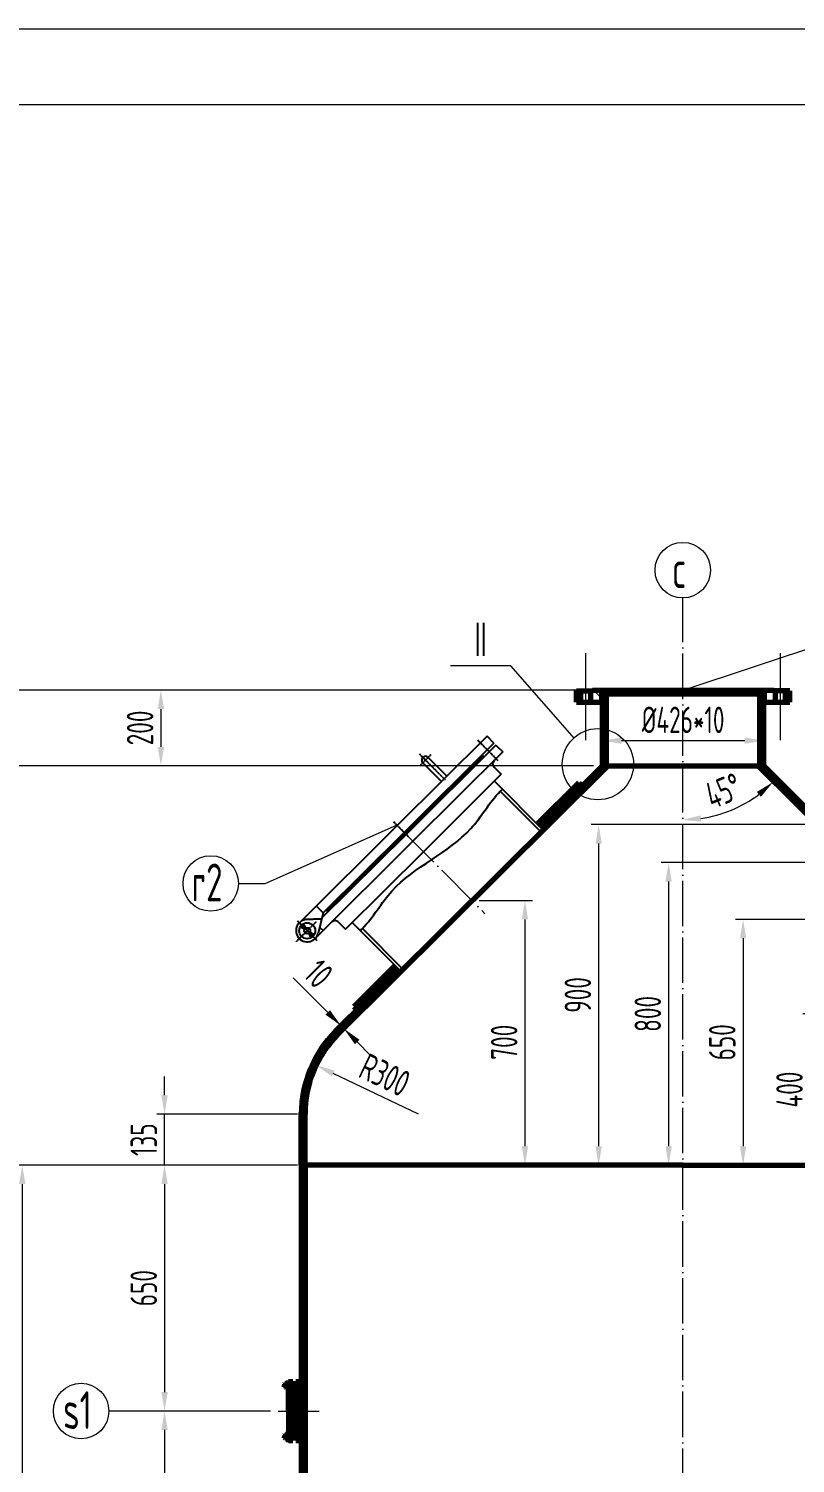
# Model space of a CAD drawing. Header units: millimetres. Extents: x -81840 to -69960, y -57447 to -40627.
# Drawn here: x -79568 to -77540, y -44420 to -40627 of the extents above; entities that cross this region are included whole.
import ezdxf
from ezdxf.enums import TextEntityAlignment as Align

# ---------------------------------------------------------------- set-up
doc = ezdxf.new("R2010")
doc.units = ezdxf.units.MM
for name, pattern in [('ACAD_ISO02W100', [11, 8, -3]), ('ACAD_ISO04W100', [30, 24, -3, 0, -3]), ('ACAD_ISO05W100', [33, 24, -3, 0, -3, 0, -3]), ('ACAD_ISO10W100', [18.7, 12, -3, 0.7, -3]), ('CENTER', [2, 1.25, -0.25, 0.25, -0.25]), ('HIDDEN', [0.375, 0.25, -0.125])]:
    doc.linetypes.add(name, pattern=pattern)
for name, color, linetype in [('1', 4, 'Continuous'), ('2', 3, 'Continuous'), ('3', 2, 'HIDDEN'), ('4', 1, 'CENTER')]:
    doc.layers.add(name, color=color, linetype=linetype)
for name, color, linetype, lineweight in [('中心线', 1, 'ACAD_ISO04W100', 18), ('双点划线', 5, 'ACAD_ISO05W100', 18), ('标注', 7, 'Continuous', 18), ('粗实线', 4, 'Continuous', 70), ('细实线', 7, 'Continuous', 18), ('虚线', 2, 'ACAD_ISO02W100', 18)]:
    doc.layers.add(name, color=color, linetype=linetype, lineweight=lineweight)
doc.styles.add('GB', font='gbeitc.shx', dxfattribs={"bigfont": 'gbcbig.shx'})
doc.styles.add('HGCAD', font='gbenor.shx', dxfattribs={"width": 0.75, "bigfont": 'gbcbig.shx'})
doc.dimstyles.new('GB$0', dxfattribs={"dimscale": 20, "dimtxt": 3.5, "dimasz": 2.5, "dimexe": 2.25, "dimexo": 2, "dimtad": 1, "dimdec": 0, "dimtxsty": 'GB', "dimcen": 2.5, "dimadec": 0, "dimazin": 0, "dimtfac": 1, "dimtdec": 0, "dimtmove": 0, "dimatfit": 3, "dimfxl": 1.25, "dimarcsym": 0})
doc.dimstyles.new('GB$2', dxfattribs={"dimscale": 20, "dimtxt": 3.5, "dimasz": 2.5, "dimexe": 2.25, "dimexo": 2, "dimtad": 1, "dimdec": 0, "dimtxsty": 'GB', "dimcen": 2.5, "dimadec": 0, "dimazin": 0, "dimtfac": 1, "dimtdec": 0, "dimtmove": 0, "dimatfit": 3, "dimfxl": 1.25, "dimarcsym": 0})
doc.dimstyles.new('GB$4', dxfattribs={"dimscale": 20, "dimtxt": 3.5, "dimasz": 2.5, "dimexe": 2.25, "dimexo": 2, "dimtad": 1, "dimtoh": 1, "dimdec": 0, "dimtxsty": 'GB', "dimcen": 2.5, "dimadec": 0, "dimazin": 0, "dimtfac": 1, "dimtdec": 0, "dimtmove": 0, "dimatfit": 3, "dimfxl": 1.25, "dimarcsym": 0})

# ---------------------------------------------------------------- blocks, each defined once
blk = doc.blocks.new('HGCAD#HGTFTK~A1Z~HGCAD图框')
at = {"layer": '细实线', "color": 7}
blk.add_lwpolyline([(10, -10), (-584, -10), (-584, 831), (10, 831)], close=True, dxfattribs=at)
at = {"layer": '细实线', "color": 2}
blk.add_lwpolyline([(0, 0), (-559, 0), (-559, 821), (0, 821)], close=True, dxfattribs=at)
blk = doc.blocks.new('*D10')
at = {"layer": 'Defpoints', "color": 0, "ltscale": 20}
for p in [(-78870.2, -43631.4), (-79851.3, -45931.3), (-78091.3, -45931.3)]:
    blk.add_point(p, dxfattribs=at)
at = {"layer": '标注', "color": 0, "ltscale": 20}
for p, q in [((-78890.2, -43631.4), (-79871.3, -43631.4)), ((-79851.3, -43681.4), (-79851.3, -45881.3)), ((-78111.3, -45931.3), (-79871.3, -45931.3))]:
    blk.add_line(p, q, dxfattribs=at)
for points in [[(-79859.6, -43681.4), (-79843, -43681.4), (-79851.3, -43631.4)], [(-79859.6, -45881.3), (-79843, -45881.3), (-79851.3, -45931.3)]]:
    blk.add_solid(points, dxfattribs=at)
at = {"layer": '标注', "color": 0, "ltscale": 20, "insert": (-79906.3, -44822.8), "char_height": 70, "attachment_point": 5, "rotation": 90, "style": 'HGCAD'}
blk.add_mtext('2300', dxfattribs=at)
blk = doc.blocks.new('*D12')
at = {"layer": 'Defpoints', "color": 0, "ltscale": 20}
for p in [(-78396.2, -42931.4), (-78343.3, -43631.4), (-78255.5, -43631.4)]:
    blk.add_point(p, dxfattribs=at)
at = {"layer": '标注', "color": 0, "ltscale": 20}
for p, q in [((-78376.2, -42931.4), (-78235.5, -42931.4)), ((-78255.5, -42981.4), (-78255.5, -43581.4)), ((-78323.3, -43631.4), (-78235.5, -43631.4))]:
    blk.add_line(p, q, dxfattribs=at)
for points in [[(-78263.9, -42981.4), (-78247.2, -42981.4), (-78255.5, -42931.4)], [(-78263.9, -43581.4), (-78247.2, -43581.4), (-78255.5, -43631.4)]]:
    blk.add_solid(points, dxfattribs=at)
at = {"layer": '标注', "color": 0, "ltscale": 20, "insert": (-78310.5, -43306.3), "char_height": 70, "attachment_point": 5, "rotation": 90, "style": 'HGCAD'}
blk.add_mtext('700', dxfattribs=at)
blk = doc.blocks.new('*D15')
at = {"layer": 'Defpoints', "color": 0, "ltscale": 20}
for p in [(-77031, -43231.4), (-77500.9, -43631.4), (-77397.3, -43631.4)]:
    blk.add_point(p, dxfattribs=at)
at = {"layer": '标注', "color": 0, "ltscale": 20}
for p, q in [((-77051, -43231.4), (-77520.9, -43231.4)), ((-77500.9, -43281.4), (-77500.9, -43581.4)), ((-77417.3, -43631.4), (-77520.9, -43631.4))]:
    blk.add_line(p, q, dxfattribs=at)
for points in [[(-77509.2, -43281.4), (-77492.6, -43281.4), (-77500.9, -43231.4)], [(-77509.2, -43581.4), (-77492.6, -43581.4), (-77500.9, -43631.4)]]:
    blk.add_solid(points, dxfattribs=at)
at = {"layer": '标注', "color": 0, "ltscale": 20, "insert": (-77555.9, -43431.4), "char_height": 70, "attachment_point": 5, "rotation": 90, "style": 'HGCAD'}
blk.add_mtext('400', dxfattribs=at)
blk = doc.blocks.new('*D16')
at = {"layer": 'Defpoints', "color": 0, "ltscale": 20}
for p in [(-77229.6, -42981.4), (-77678.6, -43631.4), (-77631.1, -43631.4)]:
    blk.add_point(p, dxfattribs=at)
at = {"layer": '标注', "color": 0, "ltscale": 20}
for p, q in [((-77249.6, -42981.4), (-77698.6, -42981.4)), ((-77678.6, -43031.4), (-77678.6, -43581.4)), ((-77651.1, -43631.4), (-77698.6, -43631.4))]:
    blk.add_line(p, q, dxfattribs=at)
for points in [[(-77686.9, -43031.4), (-77670.2, -43031.4), (-77678.6, -42981.4)], [(-77686.9, -43581.4), (-77670.2, -43581.4), (-77678.6, -43631.4)]]:
    blk.add_solid(points, dxfattribs=at)
at = {"layer": '标注', "color": 0, "ltscale": 20, "insert": (-77733.6, -43306.4), "char_height": 70, "attachment_point": 5, "rotation": 90, "style": 'HGCAD'}
blk.add_mtext('650', dxfattribs=at)
blk = doc.blocks.new('*D17')
at = {"layer": 'Defpoints', "color": 0, "ltscale": 20}
for p in [(-77440.8, -42831.4), (-77875.6, -43631.4), (-77749.2, -43631.4)]:
    blk.add_point(p, dxfattribs=at)
at = {"layer": '标注', "color": 0, "ltscale": 20}
for p, q in [((-77460.8, -42831.4), (-77895.6, -42831.4)), ((-77875.6, -42881.4), (-77875.6, -43581.4)), ((-77769.2, -43631.4), (-77895.6, -43631.4))]:
    blk.add_line(p, q, dxfattribs=at)
for points in [[(-77883.9, -42881.4), (-77867.2, -42881.4), (-77875.6, -42831.4)], [(-77883.9, -43581.4), (-77867.2, -43581.4), (-77875.6, -43631.4)]]:
    blk.add_solid(points, dxfattribs=at)
at = {"layer": '标注', "color": 0, "ltscale": 20, "insert": (-77930.6, -43231.4), "char_height": 70, "attachment_point": 5, "rotation": 90, "style": 'HGCAD'}
blk.add_mtext('800', dxfattribs=at)
blk = doc.blocks.new('*D18')
at = {"layer": 'Defpoints', "color": 0, "ltscale": 20}
for p in [(-78065.1, -42375.3), (-80676.9, -50977.7), (-78246.1, -50977.7)]:
    blk.add_point(p, dxfattribs=at)
at = {"layer": '标注', "color": 0, "ltscale": 20}
for p, q in [((-78085.1, -42375.3), (-80696.9, -42375.3)), ((-80676.9, -42425.3), (-80676.9, -50927.7)), ((-78266.1, -50977.7), (-80696.9, -50977.7))]:
    blk.add_line(p, q, dxfattribs=at)
for points in [[(-80685.2, -42425.3), (-80668.5, -42425.3), (-80676.9, -42375.3)], [(-80685.2, -50927.7), (-80668.5, -50927.7), (-80676.9, -50977.7)]]:
    blk.add_solid(points, dxfattribs=at)
at = {"layer": '标注', "color": 0, "ltscale": 20, "insert": (-80731.9, -46689), "char_height": 70, "attachment_point": 5, "rotation": 90, "style": 'HGCAD'}
blk.add_mtext('8602', dxfattribs=at)
blk = doc.blocks.new('*D19')
at = {"layer": 'Defpoints', "color": 0, "ltscale": 20}
for p in [(-78077.1, -42375.3), (-79218.5, -42575.3), (-78054.2, -42575.3)]:
    blk.add_point(p, dxfattribs=at)
at = {"layer": '标注', "color": 0, "ltscale": 20}
for p, q in [((-78097.1, -42375.3), (-79238.5, -42375.3)), ((-79218.5, -42425.3), (-79218.5, -42525.3)), ((-78074.2, -42575.3), (-79238.5, -42575.3))]:
    blk.add_line(p, q, dxfattribs=at)
for points in [[(-79226.8, -42425.3), (-79210.1, -42425.3), (-79218.5, -42375.3)], [(-79226.8, -42525.3), (-79210.1, -42525.3), (-79218.5, -42575.3)]]:
    blk.add_solid(points, dxfattribs=at)
at = {"layer": '标注', "color": 0, "ltscale": 20, "insert": (-79273.5, -42475.3), "char_height": 70, "attachment_point": 5, "rotation": 90, "style": 'HGCAD'}
blk.add_mtext('200', dxfattribs=at)
blk = doc.blocks.new('*D20')
at = {"layer": 'Defpoints', "color": 0, "ltscale": 20}
for p in [(-78870.2, -42575.3), (-79851.3, -43631.4), (-78870.2, -43631.4)]:
    blk.add_point(p, dxfattribs=at)
at = {"layer": '标注', "color": 0, "ltscale": 20}
for p, q in [((-78890.2, -42575.3), (-79871.3, -42575.3)), ((-79851.3, -42625.3), (-79851.3, -43581.4)), ((-78890.2, -43631.4), (-79871.3, -43631.4))]:
    blk.add_line(p, q, dxfattribs=at)
for points in [[(-79859.6, -42625.3), (-79843, -42625.3), (-79851.3, -42575.3)], [(-79859.6, -43581.4), (-79843, -43581.4), (-79851.3, -43631.4)]]:
    blk.add_solid(points, dxfattribs=at)
at = {"layer": '标注', "color": 0, "ltscale": 20, "insert": (-79906.3, -43103.4), "char_height": 70, "attachment_point": 5, "rotation": 90, "style": 'HGCAD'}
blk.add_mtext('1056', dxfattribs=at)
blk = doc.blocks.new('*D29')
at = {"layer": 'Defpoints', "color": 0, "ltscale": 20}
for p in [(-77478.4, -42731), (-78169.9, -43631.4), (-78060.6, -43631.4)]:
    blk.add_point(p, dxfattribs=at)
at = {"layer": '标注', "color": 0, "ltscale": 20}
for p, q in [((-77498.4, -42731), (-78080.6, -42731)), ((-78060.6, -42781), (-78060.6, -43581.4)), ((-78149.9, -43631.4), (-78040.6, -43631.4))]:
    blk.add_line(p, q, dxfattribs=at)
for points in [[(-78068.9, -42781), (-78052.2, -42781), (-78060.6, -42731)], [(-78068.9, -43581.4), (-78052.2, -43581.4), (-78060.6, -43631.4)]]:
    blk.add_solid(points, dxfattribs=at)
at = {"layer": '标注', "color": 0, "ltscale": 20, "insert": (-78115.6, -43181.2), "char_height": 70, "attachment_point": 5, "rotation": 90, "style": 'HGCAD'}
blk.add_mtext('900', dxfattribs=at)
blk = doc.blocks.new('*D30')
at = {"layer": 'Defpoints', "color": 0, "ltscale": 20}
for p in [(-78870.2, -43631.4), (-79208.8, -44281.4), (-78908.3, -44281.4)]:
    blk.add_point(p, dxfattribs=at)
at = {"layer": '标注', "color": 0, "ltscale": 20}
for p, q in [((-78890.2, -43631.4), (-79228.8, -43631.4)), ((-79208.8, -43681.4), (-79208.8, -44231.4)), ((-78928.3, -44281.4), (-79228.8, -44281.4))]:
    blk.add_line(p, q, dxfattribs=at)
for points in [[(-79217.1, -43681.4), (-79200.4, -43681.4), (-79208.8, -43631.4)], [(-79217.1, -44231.4), (-79200.4, -44231.4), (-79208.8, -44281.4)]]:
    blk.add_solid(points, dxfattribs=at)
at = {"layer": '标注', "color": 0, "ltscale": 20, "insert": (-79263.8, -43956.4), "char_height": 70, "attachment_point": 5, "rotation": 90, "style": 'HGCAD'}
blk.add_mtext('650', dxfattribs=at)
blk = doc.blocks.new('*D31')
at = {"layer": 'Defpoints', "color": 0, "ltscale": 20}
for p in [(-79208.8, -44281.4), (-79208.8, -44881.4), (-78908.3, -44881.4)]:
    blk.add_point(p, dxfattribs=at)
at = {"layer": '标注', "color": 0, "ltscale": 20}
for p, q in [((-79208.8, -44331.4), (-79208.8, -44831.4)), ((-78928.3, -44881.4), (-79228.8, -44881.4))]:
    blk.add_line(p, q, dxfattribs=at)
for points in [[(-79217.1, -44331.4), (-79200.4, -44331.4), (-79208.8, -44281.4)], [(-79217.1, -44831.4), (-79200.4, -44831.4), (-79208.8, -44881.4)]]:
    blk.add_solid(points, dxfattribs=at)
at = {"layer": '标注', "color": 0, "ltscale": 20, "insert": (-79263.8, -44581.4), "char_height": 70, "attachment_point": 5, "rotation": 90, "style": 'HGCAD'}
blk.add_mtext('600', dxfattribs=at)
blk = doc.blocks.new('*D33')
at = {"layer": 'Defpoints', "color": 0, "ltscale": 20}
for p in [(-78050.1, -42480.3), (-77624.1, -42480.3), (-77624.1, -42508.9)]:
    blk.add_point(p, dxfattribs=at)
at = {"layer": '标注', "color": 0, "ltscale": 20}
for p, q in [((-78050.1, -42500.3), (-78050.1, -42528.9)), ((-78000.1, -42508.9), (-77674.1, -42508.9)), ((-77624.1, -42500.3), (-77624.1, -42528.9))]:
    blk.add_line(p, q, dxfattribs=at)
for points in [[(-78000.1, -42500.6), (-78000.1, -42517.2), (-78050.1, -42508.9)], [(-77674.1, -42500.6), (-77674.1, -42517.2), (-77624.1, -42508.9)]]:
    blk.add_solid(points, dxfattribs=at)
at = {"layer": '标注', "color": 0, "ltscale": 20, "insert": (-77837.1, -42453.9), "char_height": 70, "attachment_point": 5, "style": 'HGCAD'}
blk.add_mtext('%%C426*10', dxfattribs=at)
blk = doc.blocks.new('*D62')
at = {"layer": 'Defpoints', "color": 0, "ltscale": 20}
for p in [(-78807.8, -43367.1), (-78537.1, -43496.6)]:
    blk.add_point(p, dxfattribs=at)
at = {"layer": '标注', "color": 0, "ltscale": 20}
blk.add_line((-78537.1, -43496.6), (-78762.6, -43388.7), dxfattribs=at)
blk.add_solid([(-78759.1, -43381.2), (-78766.2, -43396.2), (-78807.8, -43367.1)], dxfattribs=at)
at = {"layer": '标注', "color": 0, "ltscale": 20, "insert": (-78626.2, -43393), "char_height": 70, "attachment_point": 5, "rotation": 334.4455, "style": 'HGCAD'}
blk.add_mtext('R300', dxfattribs=at)
blk = doc.blocks.new('*D63')
at = {"layer": 'Defpoints', "color": 0, "ltscale": 20}
for p in [(-79208.8, -43496.6), (-78837.1, -43496.6), (-78837.1, -43631.4)]:
    blk.add_point(p, dxfattribs=at)
at = {"layer": '标注', "color": 0, "ltscale": 20}
for p, q in [((-79208.8, -43446.6), (-79208.8, -43396.6)), ((-78857.1, -43496.6), (-79228.8, -43496.6)), ((-79208.8, -43631.4), (-79208.8, -43496.6)), ((-78857.1, -43631.4), (-79228.8, -43631.4)), ((-79208.8, -43681.4), (-79208.8, -43731.4))]:
    blk.add_line(p, q, dxfattribs=at)
for points in [[(-79217.1, -43446.6), (-79200.4, -43446.6), (-79208.8, -43496.6)], [(-79217.1, -43681.4), (-79200.4, -43681.4), (-79208.8, -43631.4)]]:
    blk.add_solid(points, dxfattribs=at)
at = {"layer": '标注', "color": 0, "ltscale": 20, "insert": (-79263.8, -43564), "char_height": 70, "attachment_point": 5, "rotation": 90, "style": 'HGCAD'}
blk.add_mtext('135', dxfattribs=at)
blk = doc.blocks.new('*D67')
at = {"layer": 'Defpoints', "color": 0, "ltscale": 20}
for p in [(-77838, -42131.5), (-78865.2, -45764.1), (-78627.8, -46155.2), (-79276.8, -46477), (-77837.1, -50954.5)]:
    blk.add_point(p, dxfattribs=at)
at = {"layer": '标注', "color": 0, "ltscale": 20}
blk.add_arc((-77837.9, -43984.7), 2309.9, 241.2403, 268.7657, dxfattribs=at)
for points in [[(-78953.3, -46016.8), (-78945.1, -46002.3), (-78992.8, -45985)], [(-77887.5, -46285.6), (-77887.7, -46302.3), (-77837.6, -46294.5)]]:
    blk.add_solid(points, dxfattribs=at)
at = {"layer": '标注', "color": 0, "ltscale": 20, "insert": (-78421.3, -46162.7), "char_height": 70, "attachment_point": 5, "rotation": 345.003, "style": 'HGCAD'}
blk.add_mtext('30.0°', dxfattribs=at)
blk = doc.blocks.new('*D73')
at = {"layer": 'Defpoints', "color": 0, "ltscale": 20}
for p in [(-79428.6, -43631.4), (-79585.1, -45631.4), (-78807.1, -45631.4)]:
    blk.add_point(p, dxfattribs=at)
at = {"layer": '标注', "color": 0, "ltscale": 20}
for p, q in [((-79448.6, -43631.4), (-79605.1, -43631.4)), ((-79585.1, -43681.4), (-79585.1, -45581.4)), ((-78827.1, -45631.4), (-79605.1, -45631.4))]:
    blk.add_line(p, q, dxfattribs=at)
for points in [[(-79593.5, -43681.4), (-79576.8, -43681.4), (-79585.1, -43631.4)], [(-79593.5, -45581.4), (-79576.8, -45581.4), (-79585.1, -45631.4)]]:
    blk.add_solid(points, dxfattribs=at)
at = {"layer": '标注', "color": 0, "ltscale": 20, "insert": (-79640.1, -44631.4), "char_height": 70, "attachment_point": 5, "rotation": 90, "style": 'HGCAD'}
blk.add_mtext('2000', dxfattribs=at)
blk = doc.blocks.new('*D74')
at = {"layer": 'Defpoints', "color": 0, "ltscale": 20}
for p in [(-77838, -42131.5), (-79276.8, -48295.9), (-78228.6, -48570.2), (-78350.5, -49900.3), (-77837.1, -50954.5)]:
    blk.add_point(p, dxfattribs=at)
at = {"layer": '标注', "color": 0, "ltscale": 20}
blk.add_arc((-77837.1, -50789.5), 2253.5, 91.2772, 118.7287, dxfattribs=at)
for points in [[(-77887.5, -48528.2), (-77887.3, -48544.9), (-77837.4, -48536)], [(-78916.2, -48820.6), (-78924.4, -48806.1), (-78963.9, -48837.9)]]:
    blk.add_solid(points, dxfattribs=at)
at = {"layer": '标注', "color": 0, "ltscale": 20, "insert": (-78434.7, -48559.7), "char_height": 70, "attachment_point": 5, "rotation": 15.003, "style": 'HGCAD'}
blk.add_mtext('30.0°', dxfattribs=at)
blk = doc.blocks.new('*D80')
at = {"layer": 'Defpoints', "color": 0, "ltscale": 20}
for p in [(-77840, -42131.5), (-77642.1, -42575.3), (-77751.7, -42706.8), (-76928.8, -43284.4), (-77840.9, -51206.2)]:
    blk.add_point(p, dxfattribs=at)
at = {"layer": '标注', "color": 0, "ltscale": 20}
blk.add_arc((-77840, -42378.5), 339.9, 278.4309, 306.7317, dxfattribs=at)
for points in [[(-77642.2, -42644.6), (-77631.3, -42657.2), (-77599, -42618.2)], [(-77789.6, -42723), (-77790.8, -42706.4), (-77840, -42718.4)]]:
    blk.add_solid(points, dxfattribs=at)
at = {"layer": '标注', "color": 0, "ltscale": 20, "insert": (-77730.6, -42641.6), "char_height": 70, "attachment_point": 5, "rotation": 22.5813, "style": 'HGCAD'}
blk.add_mtext('45%%D', dxfattribs=at)
blk = doc.blocks.new('*D81')
at = {"layer": 'Defpoints', "color": 0, "ltscale": 20}
for p in [(-78741.8, -43262.9), (-78741.8, -43262.9), (-78734.8, -43270)]:
    blk.add_point(p, dxfattribs=at)
at = {"layer": '标注', "color": 0, "ltscale": 20}
for p, q in [((-78777.1, -43227.5), (-78868.3, -43135.7)), ((-78734.8, -43270), (-78741.8, -43262.9)), ((-78699.5, -43305.5), (-78664.3, -43340.9))]:
    blk.add_line(p, q, dxfattribs=at)
for points in [[(-78771.2, -43221.6), (-78783, -43233.4), (-78741.8, -43262.9)], [(-78693.6, -43299.6), (-78705.4, -43311.4), (-78734.8, -43270)]]:
    blk.add_solid(points, dxfattribs=at)
at = {"layer": '标注', "color": 0, "ltscale": 20, "insert": (-78801.3, -43125.1), "char_height": 70, "attachment_point": 5, "rotation": 314.8315, "style": 'HGCAD'}
blk.add_mtext('10', dxfattribs=at)

msp = doc.modelspace()

# ---------------------------------------------------------------- hatches: boundary and pattern name
at = {"layer": '中心线', "linetype": 'ByBlock', "lineweight": 18}
for points in [[(-78873.29, -44230.48), (-78873.29, -44225.45), (-78873.29, -44224.45), (-78871.95, -44224.45), (-78871.95, -44230.48)], [(-78857.2, -44230.48), (-78857.2, -44225.45), (-78857.2, -44224.45), (-78858.54, -44224.45), (-78858.54, -44230.48)], [(-78873.29, -44332.39), (-78873.29, -44337.42), (-78873.29, -44338.42), (-78871.95, -44338.42), (-78871.95, -44332.39)], [(-78857.2, -44332.39), (-78857.2, -44337.42), (-78857.2, -44338.42), (-78858.54, -44338.42), (-78858.54, -44332.39)]]:
    msp.add_hatch(color=256, dxfattribs=at).paths.add_polyline_path(points)
at = {"layer": '双点划线', "linetype": 'Continuous', "ltscale": 20}
h = msp.add_hatch(dxfattribs=at)
h.set_pattern_fill('_USER', color=256, scale=60, angle=45, style=0, pattern_type=0)
h.set_pattern_definition([(315, (101.413, -84063.9), (-42.426407, -42.426407), [])])
h.paths.add_polyline_path([(-78119.6, -42407.29), (-78119.6, -42377.29), (-78107.6, -42377.29), (-78107.6, -42407.29)])
h.paths.add_polyline_path([(-77554.6, -42407.29), (-77554.6, -42377.29), (-77566.6, -42377.29), (-77566.6, -42407.29)])
h.paths.add_polyline_path([(-78052.1, -42407.29), (-78052.1, -42375.29), (-78077.1, -42375.29), (-78077.1, -42377.29), (-78081.6, -42377.29), (-78081.6, -42407.29)])
h.paths.add_polyline_path([(-77622.1, -42407.29), (-77622.1, -42375.29), (-77597.1, -42375.29), (-77597.1, -42377.29), (-77592.6, -42377.29), (-77592.6, -42407.29)])

# ---------------------------------------------------------------- linework, layer by layer
at = {"layer": '1'}
msp.add_open_spline([(-78691.02, -43010.8), (-78689.11, -43008.93), (-78657.38, -42977.76), (-78591.39, -42857.3), (-78414.77, -42790.65), (-78348.78, -42670.18), (-78317.05, -42639.01), (-78315.15, -42637.14)], degree=3, knots=[0, 0, 0, 0, 8, 133.4003589, 400.0930659, 525.4934248, 533.4934248, 533.4934248, 533.4934248, 533.4934248], dxfattribs=at)
at = {"layer": '2'}
for p, q in [((-78355.82, -42496.95), (-78593.39, -42733.13)), ((-78337.49, -42515.38), (-78575.06, -42751.57)), ((-78337.49, -42515.38), (-78355.82, -42496.95)), ((-78573.65, -42752.99), (-78367.28, -42547.82)), ((-78571.47, -42755.18), (-78365.1, -42550.02)), ((-78332.48, -42520.42), (-78570.06, -42756.6)), ((-78314.15, -42538.85), (-78551.73, -42775.04)), ((-78462.19, -42602.7), (-78511.54, -42553.06)), ((-78367.28, -42547.82), (-78368.69, -42546.41)), ((-78367.28, -42547.82), (-78363.69, -42551.44)), ((-78332.48, -42520.42), (-78314.15, -42538.85)), ((-78476.38, -42616.8), (-78525.73, -42567.16)), ((-78337.25, -42578.74), (-78318.22, -42597.89)), ((-78318.22, -42597.89), (-78524.23, -42802.7)), ((-78336.3, -42615.86), (-78207.28, -42745.64)), ((-78212.95, -42751.28), (-78320.82, -42642.78)), ((-78852.24, -42990.46), (-78593.39, -42733.13)), ((-78395.21, -42932.48), (-78207.28, -42745.64)), ((-78810.58, -43032.37), (-78551.73, -42775.04)), ((-78792.56, -42977.79), (-78570.06, -42756.6)), ((-78789.23, -42964.48), (-78575.06, -42751.57)), ((-78573.65, -42752.99), (-78780.02, -42958.15)), ((-78571.47, -42755.18), (-78777.84, -42960.34)), ((-78730.25, -43007.5), (-78524.23, -42802.7)), ((-78395.21, -42932.48), (-78583.15, -43119.31)), ((-78789.23, -42964.48), (-78807.56, -42946.04)), ((-78789.23, -42964.48), (-78802.75, -43018.58)), ((-78780.02, -42958.15), (-78781.43, -42956.73)), ((-78780.02, -42958.15), (-78776.43, -42961.76)), ((-78838.3, -43007.41), (-78849.59, -43000.85)), ((-78835.38, -43004.51), (-78841.87, -42993.18)), ((-78798.58, -43001.89), (-78789.31, -43011.22)), ((-78749.29, -42988.36), (-78730.25, -43007.5)), ((-78712.17, -42989.53), (-78583.15, -43119.31)), ((-78577.47, -43113.67), (-78685.34, -43005.16)), ((-78820.96, -43029.65), (-78827.45, -43018.33)), ((-78813.24, -43021.98), (-78824.53, -43015.42))]:
    msp.add_line(p, q, dxfattribs=at)
for radius in [21.02, 7.97]:
    msp.add_circle((-78831.41, -43011.42), radius, dxfattribs=at)
for centre, radius, start, end in [((-78518.64, -42560.11), 10, 44.83148, 224.83148), ((-78328.74, -42570.28), 12, 134.83148, 224.83148), ((-78831.41, -43011.42), 29.55, 134.83148, 345.97119), ((-78757.8, -42996.82), 12, 44.83148, 134.83148)]:
    msp.add_arc(centre, radius, start, end, dxfattribs=at)
at = {"layer": '3'}
for q in [(-78832.4, -42981.89), (-78792.56, -42977.79)]:
    msp.add_line((-78795.43, -42980.65), q, dxfattribs=at)
msp.add_arc((-78831.41, -43011.42), 29.55, 91.9215, 134.83148, dxfattribs=at)
at = {"layer": '4'}
for p, q in [((-78381.33, -42506.74), (-78326.95, -42561.44)), ((-78465.65, -42613.41), (-78533.99, -42544.66)), ((-78504.59, -42546.14), (-78532.69, -42574.08)), ((-78563.78, -42762.91), (-78603.26, -42723.2)), ((-78807.78, -42987.92), (-78860.93, -43040.77)), ((-78805.25, -43037.74), (-78857.58, -42985.1))]:
    msp.add_line(p, q, dxfattribs=at)
at = {"layer": '中心线', "ltscale": 5}
for p, q in [((-77837.13, -50954.48), (-77838.04, -42131.47)), ((-78581.34, -42745.25), (-78361.37, -42966.52)), ((-78908.27, -44281.43), (-78799.81, -44281.43))]:
    msp.add_line(p, q, dxfattribs=at)
at = {"layer": '中心线', "linetype": 'ByBlock', "lineweight": 18}
for p, q in [((-78845.04, -44213.72), (-78894.3, -44213.72)), ((-78888.04, -44210.37), (-78891.39, -44210.37)), ((-78888.04, -44217.07), (-78891.39, -44217.07)), ((-78873.29, -44225.45), (-78873.29, -44224.45)), ((-78871.95, -44224.45), (-78871.95, -44230.48)), ((-78857.2, -44224.45), (-78858.54, -44224.45)), ((-78858.54, -44225.45), (-78858.54, -44224.45)), ((-78871.95, -44230.48), (-78873.29, -44230.48)), ((-78858.54, -44230.48), (-78857.2, -44230.48)), ((-78871.95, -44332.39), (-78873.29, -44332.39)), ((-78873.29, -44337.42), (-78873.29, -44338.42)), ((-78871.95, -44338.42), (-78871.95, -44332.39)), ((-78869.27, -44342.11), (-78869.27, -44337.42)), ((-78858.54, -44332.39), (-78857.2, -44332.39)), ((-78858.54, -44337.42), (-78858.54, -44338.42)), ((-78857.2, -44338.42), (-78858.54, -44338.42)), ((-78843.78, -44349.15), (-78894.3, -44349.15)), ((-78888.04, -44345.8), (-78891.39, -44345.8)), ((-78888.04, -44352.5), (-78891.39, -44352.5))]:
    msp.add_line(p, q, dxfattribs=at)
at = {"layer": '双点划线', "linetype": 'ACAD_ISO10W100', "ltscale": 20}
for p, q in [((-78094.6, -42507.29), (-78094.6, -42277.29)), ((-77579.6, -42507.29), (-77579.6, -42277.29))]:
    msp.add_line(p, q, dxfattribs=at)
at = {"layer": '标注', "ltscale": 20}
for p, q in [((-77837.1, -42375.29), (-75683, -41659.02)), ((-78292.75, -42311.32), (-78452.75, -42311.32)), ((-78124.65, -42502.84), (-78292.75, -42311.32)), ((-78942.58, -42886.4), (-78595.01, -42732.67)), ((-79013.2, -42886.4), (-78942.58, -42886.4)), ((-79228.78, -44281.43), (-79356.11, -44281.43))]:
    msp.add_line(p, q, dxfattribs=at)
for centre, radius in [((-77838.04, -42058.08), 73.39), ((-78062.53, -42571.13), 94.18), ((-79086.59, -42886.4), 73.39), ((-79429.5, -44281.43), 73.39)]:
    msp.add_circle(centre, radius, dxfattribs=at)
at = {"layer": '粗实线'}
for p, q in [((-78119.6, -42407.29), (-78119.6, -42377.29)), ((-78119.6, -42377.29), (-78077.1, -42377.29)), ((-78107.6, -42407.29), (-78107.6, -42377.29)), ((-78081.6, -42407.29), (-78081.6, -42377.29)), ((-78077.1, -42377.29), (-78077.1, -42375.29)), ((-78077.1, -42375.29), (-77597.1, -42375.29)), ((-78065.1, -42375.29), (-77609.1, -42375.29)), ((-78052.1, -42407.29), (-78052.1, -42375.29)), ((-78050.1, -42575.29), (-78050.1, -42385.29)), ((-78050.1, -42385.29), (-77624.1, -42385.29)), ((-78040.1, -42575.29), (-78040.1, -42385.29)), ((-77634.1, -42575.29), (-77634.1, -42385.29)), ((-77624.1, -42575.29), (-77624.1, -42385.29)), ((-77622.1, -42407.29), (-77622.1, -42375.29)), ((-77597.1, -42375.29), (-77597.1, -42377.29)), ((-77554.6, -42377.29), (-77597.1, -42377.29)), ((-77592.6, -42407.29), (-77592.6, -42377.29)), ((-77566.6, -42407.29), (-77566.6, -42377.29)), ((-77554.6, -42407.29), (-77554.6, -42377.29)), ((-78119.6, -42407.29), (-78050.1, -42407.29)), ((-77624.1, -42407.29), (-77554.6, -42407.29)), ((-78749.26, -43284.44), (-78035.92, -42575.29)), ((-78214.33, -42738.55), (-78050.1, -42575.29)), ((-78050.1, -42575.29), (-77624.1, -42575.29)), ((-76994.1, -43215.43), (-77638.29, -42575.29)), ((-77483.21, -42715.3), (-77624.1, -42575.29)), ((-78112.87, -42620.76), (-78222.79, -42730.04)), ((-78112.87, -42620.76), (-78104.41, -42629.27)), ((-78756.31, -43277.35), (-78590.2, -43112.22)), ((-78598.66, -43103.71), (-78708.58, -43212.98)), ((-78708.58, -43212.98), (-78700.12, -43221.49)), ((-78847.1, -43631.43), (-78847.1, -43492.41)), ((-78837.1, -43631.43), (-78837.1, -43496.55)), ((-77837.1, -43631.43), (-78849.58, -43631.43)), ((-78847.1, -43631.43), (-78847.1, -44203.66)), ((-78837.1, -43631.43), (-78837.1, -45631.43)), ((-77837.1, -43631.43), (-76827.1, -43631.43)), ((-78847.1, -44359.21), (-78847.1, -44803.66))]:
    msp.add_line(p, q, dxfattribs=at)
at = {"layer": '粗实线', "linetype": 'ByBlock'}
for p, q in [((-78891.39, -44210.37), (-78890.72, -44209.7)), ((-78891.39, -44210.37), (-78891.39, -44213.72)), ((-78891.39, -44217.07), (-78891.39, -44213.72)), ((-78891.39, -44217.07), (-78890.72, -44217.74)), ((-78888.04, -44209.7), (-78890.72, -44209.7)), ((-78888.04, -44217.74), (-78890.72, -44217.74)), ((-78888.04, -44206.63), (-78881.34, -44206.63)), ((-78888.04, -44217.74), (-78888.04, -44206.63)), ((-78888.04, -44209.7), (-78888.04, -44220.81)), ((-78888.04, -44210.87), (-78881.34, -44210.87)), ((-78888.04, -44216.57), (-78881.34, -44216.57)), ((-78888.04, -44220.81), (-78881.34, -44220.81)), ((-78881.34, -44281.43), (-78881.34, -44203.66)), ((-78881.34, -44203.66), (-78869.27, -44203.66)), ((-78869.27, -44209.36), (-78881.34, -44209.36)), ((-78848.63, -44209.7), (-78881.34, -44209.7)), ((-78848.63, -44210.37), (-78881.34, -44210.37)), ((-78848.63, -44217.07), (-78881.34, -44217.07)), ((-78848.63, -44217.74), (-78881.34, -44217.74)), ((-78869.27, -44218.08), (-78881.34, -44218.08)), ((-78873.29, -44224.45), (-78869.27, -44224.45)), ((-78873.29, -44225.45), (-78873.29, -44281.43)), ((-78871.95, -44225.45), (-78871.95, -44281.43)), ((-78871.95, -44225.45), (-78858.54, -44225.45)), ((-78869.27, -44203.66), (-78869.27, -44209.7)), ((-78869.27, -44217.74), (-78869.27, -44225.45)), ((-78861.22, -44209.7), (-78861.22, -44203.66)), ((-78861.22, -44203.66), (-78837.1, -44203.66)), ((-78861.22, -44225.45), (-78861.22, -44217.74)), ((-78861.22, -44224.45), (-78858.54, -44224.45)), ((-78858.54, -44225.45), (-78858.54, -44281.43)), ((-78857.2, -44281.43), (-78857.2, -44224.45)), ((-78852.04, -44209.7), (-78852.04, -44217.74)), ((-78852.04, -44209.7), (-78851.42, -44210.35)), ((-78852.04, -44217.74), (-78851.42, -44217.08)), ((-78851.42, -44210.35), (-78851.42, -44213.72)), ((-78851.42, -44217.08), (-78851.42, -44213.72)), ((-78850.15, -44230.48), (-78837.1, -44217.43)), ((-78848.63, -44209.7), (-78848.63, -44217.74)), ((-78848.63, -44210.28), (-78846.78, -44213.63)), ((-78848.63, -44216.98), (-78846.78, -44213.63)), ((-78837.1, -44203.66), (-78837.1, -44339.92)), ((-78879.33, -44230.48), (-78881.34, -44227)), ((-78879.33, -44230.48), (-78879.33, -44281.43)), ((-78873.29, -44230.48), (-78879.33, -44230.48)), ((-78871.95, -44230.48), (-78871.95, -44280.76)), ((-78857.2, -44230.48), (-78850.15, -44230.48)), ((-78850.15, -44230.48), (-78850.15, -44281.43)), ((-78881.34, -44281.43), (-78881.34, -44359.21)), ((-78879.33, -44332.39), (-78879.33, -44281.43)), ((-78873.29, -44337.42), (-78873.29, -44281.43)), ((-78871.95, -44332.39), (-78871.95, -44281.43)), ((-78871.95, -44337.42), (-78871.95, -44281.43)), ((-78858.54, -44337.42), (-78858.54, -44281.43)), ((-78857.2, -44281.43), (-78857.2, -44338.42)), ((-78850.15, -44332.39), (-78850.15, -44281.43)), ((-78879.33, -44332.39), (-78881.34, -44335.87)), ((-78873.29, -44332.39), (-78879.33, -44332.39)), ((-78873.29, -44338.42), (-78869.27, -44338.42)), ((-78871.95, -44337.42), (-78858.54, -44337.42)), ((-78869.27, -44345.13), (-78869.27, -44337.42)), ((-78861.22, -44337.42), (-78861.22, -44345.13)), ((-78861.22, -44338.42), (-78858.54, -44338.42)), ((-78857.2, -44332.39), (-78850.15, -44332.39)), ((-78850.15, -44332.39), (-78837.1, -44345.43)), ((-78837.1, -44359.21), (-78837.1, -44339.92)), ((-78891.39, -44345.8), (-78890.72, -44345.13)), ((-78891.39, -44345.8), (-78891.39, -44349.15)), ((-78891.39, -44352.5), (-78891.39, -44349.15)), ((-78891.39, -44352.5), (-78890.72, -44353.17)), ((-78888.04, -44345.13), (-78890.72, -44345.13)), ((-78888.04, -44353.17), (-78890.72, -44353.17)), ((-78888.04, -44342.06), (-78881.34, -44342.06)), ((-78888.04, -44353.17), (-78888.04, -44342.06)), ((-78888.04, -44345.13), (-78888.04, -44356.24)), ((-78888.04, -44346.3), (-78881.34, -44346.3)), ((-78888.04, -44352), (-78881.34, -44352)), ((-78888.04, -44356.24), (-78881.34, -44356.24)), ((-78869.27, -44344.79), (-78881.34, -44344.79)), ((-78848.63, -44345.13), (-78881.34, -44345.13)), ((-78848.63, -44345.8), (-78881.34, -44345.8)), ((-78848.63, -44352.5), (-78881.34, -44352.5)), ((-78848.63, -44353.17), (-78881.34, -44353.17)), ((-78869.27, -44353.51), (-78881.34, -44353.51)), ((-78881.34, -44359.21), (-78869.27, -44359.21)), ((-78869.27, -44359.21), (-78869.27, -44353.17)), ((-78861.22, -44353.17), (-78861.22, -44359.21)), ((-78861.22, -44359.21), (-78837.1, -44359.21)), ((-78852.04, -44345.13), (-78851.42, -44345.79)), ((-78852.04, -44353.17), (-78852.04, -44345.13)), ((-78852.04, -44353.17), (-78851.42, -44352.52)), ((-78851.42, -44345.79), (-78851.42, -44349.15)), ((-78851.42, -44352.52), (-78851.42, -44349.15)), ((-78848.63, -44353.17), (-78848.63, -44345.13)), ((-78848.63, -44345.8), (-78846.78, -44349.15)), ((-78848.63, -44352.5), (-78846.78, -44349.15))]:
    msp.add_line(p, q, dxfattribs=at)
at = {"layer": '粗实线'}
for radius in [310, 300]:
    msp.add_arc((-78537.1, -43496.55), radius, 135, 180, dxfattribs=at)

# ---------------------------------------------------------------- block references
at = {"layer": '虚线', "ltscale": 20, "xscale": 20, "yscale": 20, "zscale": 20}
msp.add_blockref('HGCAD#HGTFTK~A1Z~HGCAD图框', (-70159.58, -57246.53), dxfattribs=at)

# ---------------------------------------------------------------- texts
at = {"layer": '标注', "ltscale": 20, "style": 'HGCAD', "width": 0.75}
for s, p in [('c', (-77847.75, -42055.61)), ('Ⅱ', (-78372.75, -42244.69)), ('r2', (-79096.3, -42883.94)), ('s1', (-79439.21, -44278.97))]:
    msp.add_text(s, height=100, dxfattribs=at).set_placement(p, align=Align.MIDDLE)

# ---------------------------------------------------------------- dimensions: what is measured, and where the dimension line sits
at = {"layer": '标注', "ltscale": 20}
for base, line1, line2, picture, middle in [((-78627.79, -46155.24), ((-77837.13, -50954.48), (-77838.04, -42131.47)), ((-79276.82, -46477.01), (-78865.24, -45764.14)), '*D67', (-78421.34, -46162.71)), ((-78228.61, -48570.24), ((-79276.82, -48295.88), (-78350.5, -49900.3)), ((-77837.13, -50954.48), (-77838.04, -42131.47)), '*D74', (-78434.74, -48559.67))]:
    dim = msp.add_angular_dim_2l(base=base, line1=line1, line2=line2, dimstyle='GB$2', override={"dimexe": 1, "dimexo": 1, "dimgap": 1, "dimdec": 1, "dimdsep": 46, "dimtxsty": 'HGCAD', "dimcen": 0, "dimadec": 1, "dimazin": 2, "dimtdec": 2, "dimatfit": 1}, dxfattribs=at)
    dim.commit()
    dim.dimension.update_dxf_attribs({"geometry": picture, "text_midpoint": middle})
dim = msp.add_angular_dim_2l(base=(-77751.73, -42706.75), line1=((-77840.91, -51206.23), (-77839.97, -42131.47)), line2=((-76928.76, -43284.44), (-77642.1, -42575.29)), text='45%%D', dimstyle='GB$2', override={"dimexe": 1, "dimexo": 1, "dimgap": 1, "dimdec": 1, "dimdsep": 46, "dimtxsty": 'HGCAD', "dimcen": 0, "dimadec": 1, "dimazin": 2, "dimtdec": 2, "dimatfit": 1}, dxfattribs=at)
dim.commit()
dim.dimension.update_dxf_attribs({"geometry": '*D80', "text_midpoint": (-77730.61, -42641.57)})
for base, p1, p2, override, picture, middle in [((-80676.86, -50977.74), (-78065.1, -42375.29), (-78246.06, -50977.74), {"dimscale": 20, "dimexe": 1, "dimexo": 1, "dimgap": 1, "dimdsep": 46, "dimtxsty": 'HGCAD', "dimcen": 0, "dimadec": 1, "dimtdec": 2, "dimatfit": 1}, '*D18', (-80676.86, -46689.01)), ((-79218.47, -42575.29), (-78077.1, -42375.29), (-78054.25, -42575.29), {"dimexe": 1, "dimexo": 1, "dimgap": 1, "dimdsep": 46, "dimtxsty": 'HGCAD', "dimcen": 0, "dimadec": 1, "dimtdec": 2, "dimatfit": 1}, '*D19', (-79218.47, -42475.29)), ((-78255.55, -43631.43), (-78396.25, -42931.43), (-78343.34, -43631.43), {"dimexe": 1, "dimexo": 1, "dimgap": 1, "dimdsep": 46, "dimtxsty": 'HGCAD', "dimcen": 0, "dimadec": 1, "dimtdec": 2, "dimatfit": 1}, '*D12', (-78255.55, -43306.34)), ((-79851.29, -45931.29), (-78870.18, -43631.43), (-78091.29, -45931.29), {"dimexe": 1, "dimexo": 1, "dimgap": 1, "dimdsep": 46, "dimtxsty": 'HGCAD', "dimcen": 0, "dimadec": 1, "dimtdec": 2, "dimatfit": 1}, '*D10', (-79851.29, -44822.8))]:
    dim = msp.add_linear_dim(base=base, p1=p1, p2=p2, angle=90, dimstyle='GB$0', override=override, dxfattribs=at)
    dim.commit()
    dim.dimension.update_dxf_attribs({"geometry": picture, "text_midpoint": middle, "dimtype": 160})
dim = msp.add_linear_dim(base=(-77624.1, -42508.89), p1=(-78050.1, -42480.29), p2=(-77624.1, -42480.29), text='%%C<>*10', dimstyle='GB$0', override={"dimexe": 1, "dimexo": 1, "dimgap": 1, "dimdsep": 46, "dimtxsty": 'HGCAD', "dimcen": 0, "dimadec": 1, "dimtdec": 2, "dimatfit": 1}, dxfattribs=at)
dim.commit()
dim.dimension.update_dxf_attribs({"geometry": '*D33', "text_midpoint": (-77837.1, -42508.89), "dimtype": 160})
for base, p1, p2, override, picture, middle in [((-79851.29, -43631.43), (-78870.18, -42575.29), (-78870.18, -43631.43), {"dimexe": 1, "dimexo": 1, "dimgap": 1, "dimdsep": 46, "dimtxsty": 'HGCAD', "dimcen": 0, "dimadec": 1, "dimtdec": 2, "dimatfit": 1}, '*D20', (-79906.29, -43103.36)), ((-78060.58, -43631.43), (-77478.4, -42730.98), (-78169.91, -43631.43), {"dimexe": 1, "dimexo": 1, "dimgap": 1, "dimdsep": 46, "dimtxsty": 'HGCAD', "dimcen": 0, "dimadec": 1, "dimtdec": 2, "dimatfit": 1}, '*D29', (-78115.58, -43181.21)), ((-77875.56, -43631.43), (-77440.81, -42831.43), (-77749.21, -43631.43), {"dimscale": 20, "dimexe": 1, "dimexo": 1, "dimgap": 1, "dimdsep": 46, "dimtxsty": 'HGCAD', "dimcen": 0, "dimadec": 1, "dimtdec": 2, "dimatfit": 1}, '*D17', (-77930.56, -43231.43)), ((-77678.57, -43631.43), (-77229.6, -42981.41), (-77631.08, -43631.43), {"dimscale": 20, "dimexe": 1, "dimexo": 1, "dimgap": 1, "dimdsep": 46, "dimtxsty": 'HGCAD', "dimcen": 0, "dimadec": 1, "dimtdec": 2, "dimatfit": 1}, '*D16', (-77733.57, -43306.42)), ((-77500.9, -43631.43), (-77031.03, -43231.43), (-77397.26, -43631.43), {"dimscale": 20, "dimexe": 1, "dimexo": 1, "dimgap": 1, "dimdsep": 46, "dimtxsty": 'HGCAD', "dimcen": 0, "dimadec": 1, "dimtdec": 2, "dimatfit": 1}, '*D15', (-77555.9, -43431.43)), ((-79585.15, -45631.43), (-79428.56, -43631.43), (-78807.12, -45631.43), {"dimexe": 1, "dimexo": 1, "dimgap": 1, "dimdec": 1, "dimdsep": 46, "dimtxsty": 'HGCAD', "dimcen": 0, "dimadec": 1, "dimtdec": 2, "dimatfit": 1}, '*D73', (-79640.15, -44631.43)), ((-79208.78, -44281.43), (-78870.18, -43631.43), (-78908.27, -44281.43), {"dimexe": 1, "dimexo": 1, "dimgap": 1, "dimdsep": 46, "dimtxsty": 'HGCAD', "dimcen": 0, "dimadec": 1, "dimtdec": 2, "dimatfit": 1}, '*D30', (-79263.78, -43956.43)), ((-79208.78, -44881.43), (-79208.78, -44281.43), (-78908.27, -44881.43), {"dimexe": 1, "dimexo": 1, "dimgap": 1, "dimdsep": 46, "dimtxsty": 'HGCAD', "dimcen": 0, "dimadec": 1, "dimtdec": 2, "dimatfit": 1}, '*D31', (-79263.78, -44581.43))]:
    dim = msp.add_linear_dim(base=base, p1=p1, p2=p2, angle=90, dimstyle='GB$0', override=override, dxfattribs=at)
    dim.commit()
    dim.dimension.update_dxf_attribs({"geometry": picture, "text_midpoint": middle})
dim = msp.add_aligned_dim(p1=(-78734.76, -43270.03), p2=(-78741.81, -43262.94), distance=0, dimstyle='GB$0', override={"dimexe": 1, "dimexo": 1, "dimgap": 1, "dimdec": 1, "dimdsep": 46, "dimtxsty": 'HGCAD', "dimcen": 0, "dimadec": 1, "dimtdec": 2, "dimatfit": 1}, dxfattribs=at)
dim.commit()
dim.dimension.update_dxf_attribs({"geometry": '*D81', "text_midpoint": (-78801.3, -43125.08)})
dim = msp.add_radius_dim(center=(-78537.1, -43496.55), mpoint=(-78807.76, -43367.14), dimstyle='GB$4', override={"dimexe": 1, "dimexo": 1, "dimgap": 1, "dimdec": 1, "dimdsep": 46, "dimtxsty": 'HGCAD', "dimcen": 0, "dimadec": 1, "dimtdec": 2, "dimatfit": 1}, dxfattribs=at)
dim.commit()
dim.dimension.update_dxf_attribs({"geometry": '*D62', "text_midpoint": (-78626.15, -43393.01)})
dim = msp.add_linear_dim(base=(-79208.78, -43496.55), p1=(-78837.1, -43631.43), p2=(-78837.1, -43496.55), angle=90, text='135', dimstyle='GB$0', override={"dimexe": 1, "dimexo": 1, "dimgap": 1, "dimdec": 1, "dimdsep": 46, "dimtxsty": 'HGCAD', "dimcen": 0, "dimadec": 1, "dimtdec": 2, "dimatfit": 1}, dxfattribs=at)
dim.commit()
dim.dimension.update_dxf_attribs({"geometry": '*D63', "text_midpoint": (-79263.78, -43563.99)})

doc.saveas('drawing.dxf')
